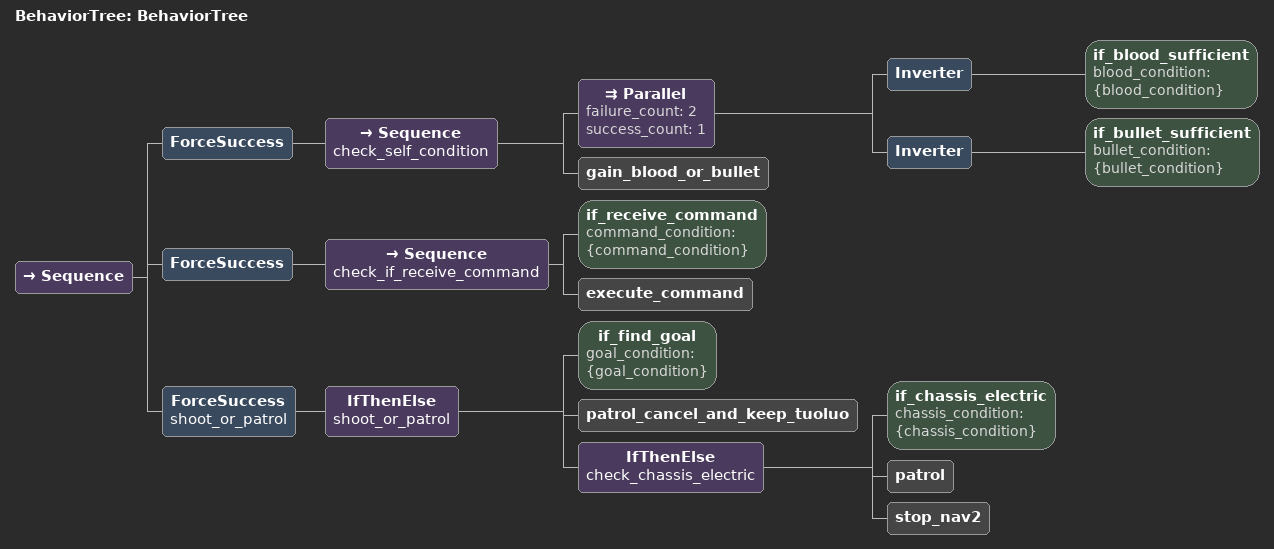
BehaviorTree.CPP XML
<root BTCPP_format="4"
      main_tree_to_execute="BehaviorTree">
  <BehaviorTree ID="BehaviorTree">
    <Sequence>
      <ForceSuccess>
        <Sequence name="check_self_condition">
          <Parallel failure_count="2"
                    success_count="1">
            <Inverter>
              <if_blood_sufficient blood_condition="{blood_condition}"/>
            </Inverter>
            <Inverter>
              <if_bullet_sufficient bullet_condition="{bullet_condition}"/>
            </Inverter>
          </Parallel>
          <gain_blood_or_bullet/>
        </Sequence>
      </ForceSuccess>
      <ForceSuccess>
        <Sequence name="check_if_receive_command">
          <if_receive_command command_condition="{command_condition}"/>
          <execute_command/>
        </Sequence>
      </ForceSuccess>
      <ForceSuccess name="shoot_or_patrol">
        <IfThenElse name="shoot_or_patrol">
          <if_find_goal goal_condition="{goal_condition}"/>
          <patrol_cancel_and_keep_tuoluo/>
          <IfThenElse name="check_chassis_electric">
            <if_chassis_electric chassis_condition="{chassis_condition}"/>
            <patrol/>
            <stop_nav2/>
          </IfThenElse>
        </IfThenElse>
      </ForceSuccess>
    </Sequence>
  </BehaviorTree>

</root>
